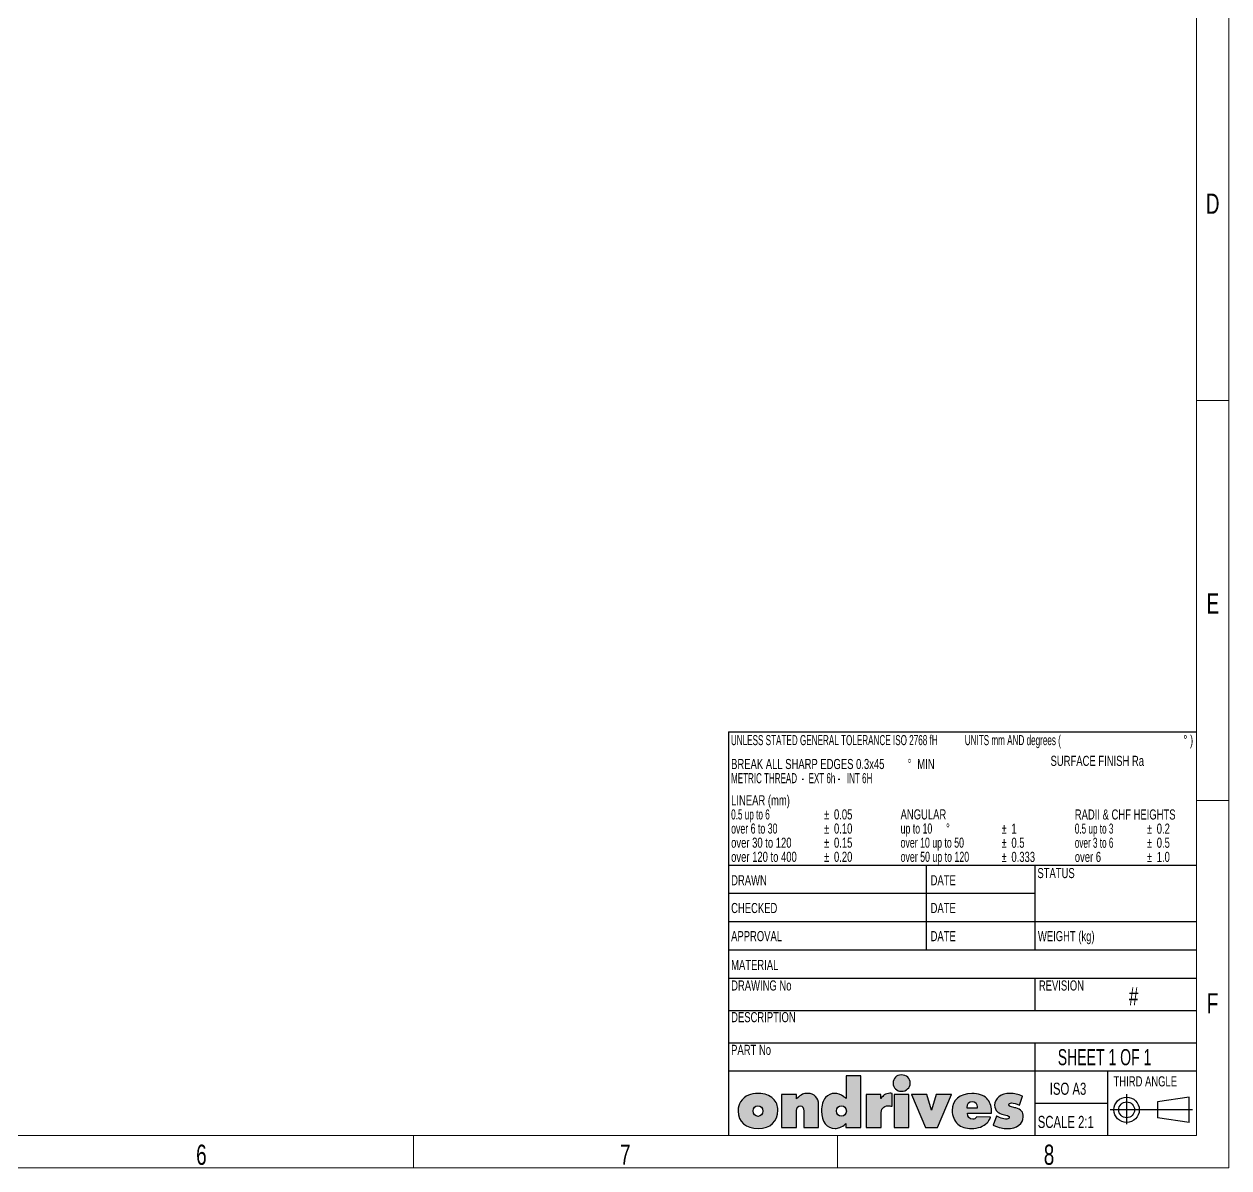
# Model space of a CAD drawing. Header units: millimetres. Extents: x -56 to 182, y 0 to 146.
# Drawn here: x 26.68 to 41.6, y 0.4 to 14.56 of the extents above; entities that cross this region are included whole.
import ezdxf

# ---------------------------------------------------------------- set-up
doc = ezdxf.new("R2010")
doc.units = ezdxf.units.MM
doc.linetypes.add('CENTER', pattern=[1.016, 0.635, -0.127, 0.127, -0.127])
doc.layers.add('DRAWING', color=7, linetype='Continuous')
doc.layers.add('FORMAT', color=7, linetype='Continuous')
doc.styles.add('SLDTEXTSTYLE0', font='TXT', dxfattribs={"width": 0.7})
doc.styles.add('SLDTEXTSTYLE10', font='TXT', dxfattribs={"width": 0.602041})
doc.styles.add('SLDTEXTSTYLE11', font='TXT', dxfattribs={"width": 0.594041})
doc.styles.add('SLDTEXTSTYLE12', font='TXT', dxfattribs={"width": 0.605785})
doc.styles.add('SLDTEXTSTYLE13', font='TXT', dxfattribs={"width": 0.65})
doc.styles.add('SLDTEXTSTYLE14', font='TXT', dxfattribs={"width": 0.652941})

msp = doc.modelspace()

# ---------------------------------------------------------------- hatches: boundary and pattern name
at = {"layer": 'FORMAT'}
h = msp.add_hatch(color=256, dxfattribs=at)
edge = h.paths.add_edge_path(flags=0)
edge.add_spline(control_points=[(36.779, 0.899), (36.808, 0.91), (36.823, 0.92), (36.856, 0.95)], knot_values=[0, 0, 0, 0, 1, 1, 1, 1], weights=[1, 1, 1, 1], degree=3, periodic=0)
edge.add_line((36.856, 0.95), (36.856, 0.9))
edge.add_line((36.856, 0.9), (37.04, 0.9))
edge.add_line((37.04, 0.9), (37.04, 1.539))
edge.add_line((37.04, 1.539), (36.857, 1.539))
edge.add_line((36.857, 1.539), (36.857, 1.259))
edge.add_spline(control_points=[(36.857, 1.259), (36.845, 1.269), (36.837, 1.277), (36.83, 1.281)], knot_values=[6, 6, 6, 6, 7, 7, 7, 7], weights=[1, 1, 1, 1], degree=3, periodic=0)
edge.add_spline(control_points=[(36.83, 1.281), (36.795, 1.308), (36.754, 1.323), (36.717, 1.323)], knot_values=[5, 5, 5, 5, 6, 6, 6, 6], weights=[1, 1, 1, 1], degree=3, periodic=0)
edge.add_spline(control_points=[(36.717, 1.323), (36.676, 1.323), (36.633, 1.303), (36.604, 1.27)], knot_values=[4, 4, 4, 4, 5, 5, 5, 5], weights=[1, 1, 1, 1], degree=3, periodic=0)
edge.add_spline(control_points=[(36.604, 1.27), (36.571, 1.232), (36.554, 1.177), (36.554, 1.104)], knot_values=[3, 3, 3, 3, 4, 4, 4, 4], weights=[1, 1, 1, 1], degree=3, periodic=0)
edge.add_spline(control_points=[(36.554, 1.104), (36.554, 0.97), (36.618, 0.888), (36.722, 0.888)], knot_values=[2, 2, 2, 2, 3, 3, 3, 3], weights=[1, 1, 1, 1], degree=3, periodic=0)
edge.add_spline(control_points=[(36.722, 0.888), (36.742, 0.888), (36.76, 0.892), (36.779, 0.899)], knot_values=[1, 1, 1, 1, 2, 2, 2, 2], weights=[1, 1, 1, 1], degree=3, periodic=0)
edge = h.paths.add_edge_path(flags=0)
edge.add_spline(control_points=[(36.861, 1.104), (36.861, 1.068), (36.835, 1.04), (36.801, 1.04), (36.765, 1.04), (36.739, 1.068), (36.739, 1.105)], knot_values=[0, 0, 0, 0, 1, 1, 1, 2, 2, 2, 2], weights=[1, 1, 1, 1, 1, 1, 1], degree=3, periodic=0)
edge.add_spline(control_points=[(36.739, 1.105), (36.739, 1.143), (36.764, 1.17), (36.836, 1.17), (36.861, 1.143), (36.861, 1.104)], knot_values=[2, 2, 2, 2, 3, 3, 4, 4, 4, 4], weights=[1, 1, 1, 1, 1, 1], degree=3, periodic=0)
h = msp.add_hatch(color=1, dxfattribs=at)
edge = h.paths.add_edge_path(flags=0)
edge.add_spline(control_points=[(37.652, 1.449), (37.652, 1.511), (37.608, 1.551), (37.542, 1.551), (37.481, 1.551), (37.44, 1.509), (37.44, 1.448)], knot_values=[2, 2, 2, 2, 3, 3, 3, 4, 4, 4, 4], weights=[1, 1, 1, 1, 1, 1, 1], degree=3, periodic=0)
edge.add_spline(control_points=[(37.44, 1.448), (37.44, 1.393), (37.485, 1.348), (37.542, 1.348), (37.605, 1.348), (37.652, 1.391), (37.652, 1.449)], knot_values=[0, 0, 0, 0, 1, 1, 1, 2, 2, 2, 2], weights=[1, 1, 1, 1, 1, 1, 1], degree=3, periodic=0)
h = msp.add_hatch(color=256, dxfattribs=at)
edge = h.paths.add_edge_path(flags=0)
edge.add_spline(control_points=[(35.649, 1.3), (35.61, 1.285), (35.575, 1.255), (35.551, 1.218)], knot_values=[4, 4, 4, 4, 5, 5, 5, 5], weights=[1, 1, 1, 1], degree=3, periodic=0)
edge.add_spline(control_points=[(35.551, 1.218), (35.529, 1.185), (35.521, 1.154), (35.521, 1.102), (35.521, 0.972), (35.619, 0.887), (35.769, 0.887), (35.919, 0.887), (36.013, 0.975), (36.013, 1.114), (36.013, 1.17), (35.993, 1.217), (35.954, 1.257)], knot_values=[0, 0, 0, 0, 1, 1, 1, 2, 2, 2, 3, 3, 3, 4, 4, 4, 4], weights=[1, 1, 1, 1, 1, 1, 1, 1, 1, 1, 1, 1, 1], degree=3, periodic=0)
edge.add_spline(control_points=[(35.954, 1.257), (35.908, 1.301), (35.856, 1.32), (35.769, 1.321)], knot_values=[7, 7, 7, 7, 8, 8, 8, 8], weights=[1, 1, 1, 1], degree=3, periodic=0)
edge.add_spline(control_points=[(35.769, 1.321), (35.768, 1.322), (35.767, 1.322), (35.766, 1.322), (35.724, 1.322), (35.68, 1.314), (35.649, 1.3)], knot_values=[5, 5, 5, 5, 6, 6, 6, 7, 7, 7, 7], weights=[1, 1, 1, 1, 1, 1, 1], degree=3, periodic=0)
edge = h.paths.add_edge_path(flags=0)
edge.add_spline(control_points=[(35.828, 1.103), (35.828, 1.067), (35.8, 1.038), (35.768, 1.038), (35.733, 1.038), (35.706, 1.068), (35.706, 1.106)], knot_values=[0, 0, 0, 0, 1, 1, 1, 2, 2, 2, 2], weights=[1, 1, 1, 1, 1, 1, 1], degree=3, periodic=0)
edge.add_spline(control_points=[(35.706, 1.106), (35.706, 1.144), (35.731, 1.169), (35.766, 1.169), (35.802, 1.169), (35.828, 1.143), (35.828, 1.103)], knot_values=[2, 2, 2, 2, 3, 3, 3, 4, 4, 4, 4], weights=[1, 1, 1, 1, 1, 1, 1], degree=3, periodic=0)
h = msp.add_hatch(color=256, dxfattribs=at)
edge = h.paths.add_edge_path(flags=0)
edge.add_spline(control_points=[(36.289, 1.168), (36.318, 1.168), (36.335, 1.144), (36.335, 1.104)], knot_values=[10, 10, 10, 10, 11, 11, 11, 11], weights=[1, 1, 1, 1], degree=3, periodic=0)
edge.add_line((36.335, 1.104), (36.335, 0.9))
edge.add_line((36.335, 0.9), (36.518, 0.9))
edge.add_line((36.518, 0.9), (36.518, 1.184))
edge.add_spline(control_points=[(36.518, 1.184), (36.518, 1.268), (36.464, 1.322), (36.382, 1.322)], knot_values=[6, 6, 6, 6, 7, 7, 7, 7], weights=[1, 1, 1, 1], degree=3, periodic=0)
edge.add_spline(control_points=[(36.382, 1.322), (36.356, 1.322), (36.335, 1.319), (36.318, 1.311)], knot_values=[5, 5, 5, 5, 6, 6, 6, 6], weights=[1, 1, 1, 1], degree=3, periodic=0)
edge.add_spline(control_points=[(36.318, 1.311), (36.292, 1.299), (36.279, 1.29), (36.244, 1.257)], knot_values=[4, 4, 4, 4, 5, 5, 5, 5], weights=[1, 1, 1, 1], degree=3, periodic=0)
edge.add_line((36.244, 1.257), (36.244, 1.31))
edge.add_line((36.244, 1.31), (36.058, 1.31))
edge.add_line((36.058, 1.31), (36.058, 0.9))
edge.add_line((36.058, 0.9), (36.244, 0.9))
edge.add_line((36.244, 0.9), (36.244, 1.109))
edge.add_spline(control_points=[(36.244, 1.109), (36.244, 1.143), (36.263, 1.168), (36.289, 1.168)], knot_values=[11, 11, 11, 11, 12, 12, 12, 12], weights=[1, 1, 1, 1], degree=3, periodic=0)
h = msp.add_hatch(color=256, dxfattribs=at)
edge = h.paths.add_edge_path(flags=0)
edge.add_spline(control_points=[(37.379, 1.168), (37.395, 1.168), (37.403, 1.167), (37.427, 1.163)], knot_values=[9, 9, 9, 9, 10, 10, 10, 10], weights=[1, 1, 1, 1], degree=3, periodic=0)
edge.add_line((37.427, 1.163), (37.427, 1.322))
edge.add_spline(control_points=[(37.427, 1.322), (37.414, 1.324), (37.408, 1.324), (37.4, 1.324)], knot_values=[7, 7, 7, 7, 8, 8, 8, 8], weights=[1, 1, 1, 1], degree=3, periodic=0)
edge.add_spline(control_points=[(37.4, 1.324), (37.375, 1.324), (37.352, 1.317), (37.331, 1.303)], knot_values=[6, 6, 6, 6, 7, 7, 7, 7], weights=[1, 1, 1, 1], degree=3, periodic=0)
edge.add_spline(control_points=[(37.331, 1.303), (37.315, 1.292), (37.307, 1.283), (37.292, 1.259)], knot_values=[5, 5, 5, 5, 6, 6, 6, 6], weights=[1, 1, 1, 1], degree=3, periodic=0)
edge.add_line((37.292, 1.259), (37.29, 1.259))
edge.add_line((37.29, 1.259), (37.29, 1.31))
edge.add_line((37.29, 1.31), (37.106, 1.31))
edge.add_line((37.106, 1.31), (37.106, 0.9))
edge.add_line((37.106, 0.9), (37.291, 0.9))
edge.add_line((37.291, 0.9), (37.291, 1.058))
edge.add_spline(control_points=[(37.291, 1.058), (37.291, 1.133), (37.318, 1.168), (37.379, 1.168)], knot_values=[10, 10, 10, 10, 11, 11, 11, 11], weights=[1, 1, 1, 1], degree=3, periodic=0)
for points in [[(37.636, 1.31), (37.453, 1.31), (37.453, 0.9), (37.636, 0.9)], [(37.859, 1.31), (37.667, 1.31), (37.84, 0.9), (37.992, 0.9), (38.165, 1.31), (37.972, 1.31), (37.916, 1.113), (37.915, 1.113)]]:
    msp.add_hatch(color=256, dxfattribs=at).paths.add_polyline_path(points, flags=0)
h = msp.add_hatch(color=256, dxfattribs=at)
edge = h.paths.add_edge_path(flags=0)
edge.add_spline(control_points=[(38.604, 0.958), (38.624, 0.978), (38.632, 0.991), (38.648, 1.026)], knot_values=[3, 3, 3, 3, 4, 4, 4, 4], weights=[1, 1, 1, 1], degree=3, periodic=0)
edge.add_line((38.648, 1.026), (38.476, 1.031))
edge.add_spline(control_points=[(38.476, 1.031), (38.462, 1.011), (38.447, 1.002), (38.426, 1.002)], knot_values=[1, 1, 1, 1, 2, 2, 2, 2], weights=[1, 1, 1, 1], degree=3, periodic=0)
edge.add_spline(control_points=[(38.426, 1.002), (38.388, 1.002), (38.363, 1.031), (38.362, 1.077)], knot_values=[0, 0, 0, 0, 1, 1, 1, 1], weights=[1, 1, 1, 1], degree=3, periodic=0)
edge.add_line((38.362, 1.077), (38.659, 1.077))
edge.add_line((38.659, 1.077), (38.659, 1.11))
edge.add_spline(control_points=[(38.659, 1.11), (38.659, 1.168), (38.638, 1.222), (38.601, 1.259)], knot_values=[9, 9, 9, 9, 10, 10, 10, 10], weights=[1, 1, 1, 1], degree=3, periodic=0)
edge.add_spline(control_points=[(38.601, 1.259), (38.559, 1.302), (38.499, 1.321), (38.415, 1.321)], knot_values=[8, 8, 8, 8, 9, 9, 9, 9], weights=[1, 1, 1, 1], degree=3, periodic=0)
edge.add_spline(control_points=[(38.415, 1.321), (38.267, 1.321), (38.172, 1.239), (38.172, 1.111)], knot_values=[7, 7, 7, 7, 8, 8, 8, 8], weights=[1, 1, 1, 1], degree=3, periodic=0)
edge.add_spline(control_points=[(38.172, 1.111), (38.172, 1.044), (38.199, 0.979), (38.242, 0.942)], knot_values=[6, 6, 6, 6, 7, 7, 7, 7], weights=[1, 1, 1, 1], degree=3, periodic=0)
edge.add_spline(control_points=[(38.242, 0.942), (38.282, 0.906), (38.34, 0.888), (38.413, 0.888)], knot_values=[5, 5, 5, 5, 6, 6, 6, 6], weights=[1, 1, 1, 1], degree=3, periodic=0)
edge.add_spline(control_points=[(38.413, 0.888), (38.493, 0.888), (38.559, 0.912), (38.604, 0.958)], knot_values=[4, 4, 4, 4, 5, 5, 5, 5], weights=[1, 1, 1, 1], degree=3, periodic=0)
edge = h.paths.add_edge_path(flags=0)
edge.add_spline(control_points=[(38.423, 1.223), (38.456, 1.223), (38.483, 1.194), (38.483, 1.156)], knot_values=[2, 2, 2, 2, 3, 3, 3, 3], weights=[1, 1, 1, 1], degree=3, periodic=0)
edge.add_spline(control_points=[(38.483, 1.156), (38.483, 1.151), (38.483, 1.145), (38.482, 1.139)], knot_values=[1, 1, 1, 1, 2, 2, 2, 2], weights=[1, 1, 1, 1], degree=3, periodic=0)
edge.add_line((38.482, 1.139), (38.359, 1.139))
edge.add_line((38.359, 1.139), (38.359, 1.145))
edge.add_spline(control_points=[(38.359, 1.145), (38.359, 1.197), (38.38, 1.223), (38.423, 1.223)], knot_values=[3, 3, 3, 3, 4, 4, 4, 4], weights=[1, 1, 1, 1], degree=3, periodic=0)
h = msp.add_hatch(color=256, dxfattribs=at)
edge = h.paths.add_edge_path(flags=0)
edge.add_spline(control_points=[(38.909, 1.205), (38.937, 1.205), (38.961, 1.197), (39.006, 1.175)], knot_values=[11, 11, 11, 11, 12, 12, 12, 12], weights=[1, 1, 1, 1], degree=3, periodic=0)
edge.add_line((39.006, 1.175), (39.043, 1.287))
edge.add_spline(control_points=[(39.043, 1.287), (38.985, 1.313), (38.944, 1.322), (38.891, 1.322)], knot_values=[9, 9, 9, 9, 10, 10, 10, 10], weights=[1, 1, 1, 1], degree=3, periodic=0)
edge.add_spline(control_points=[(38.891, 1.322), (38.777, 1.322), (38.698, 1.263), (38.698, 1.176)], knot_values=[8, 8, 8, 8, 9, 9, 9, 9], weights=[1, 1, 1, 1], degree=3, periodic=0)
edge.add_spline(control_points=[(38.698, 1.176), (38.698, 1.144), (38.711, 1.114), (38.734, 1.095)], knot_values=[7, 7, 7, 7, 8, 8, 8, 8], weights=[1, 1, 1, 1], degree=3, periodic=0)
edge.add_spline(control_points=[(38.734, 1.095), (38.746, 1.084), (38.758, 1.078), (38.787, 1.067)], knot_values=[6, 6, 6, 6, 7, 7, 7, 7], weights=[1, 1, 1, 1], degree=3, periodic=0)
edge.add_line((38.787, 1.067), (38.836, 1.053))
edge.add_spline(control_points=[(38.836, 1.053), (38.871, 1.044), (38.878, 1.04), (38.878, 1.028)], knot_values=[4, 4, 4, 4, 5, 5, 5, 5], weights=[1, 1, 1, 1], degree=3, periodic=0)
edge.add_spline(control_points=[(38.878, 1.028), (38.878, 1.011), (38.869, 1.004), (38.848, 1.004)], knot_values=[3, 3, 3, 3, 4, 4, 4, 4], weights=[1, 1, 1, 1], degree=3, periodic=0)
edge.add_spline(control_points=[(38.848, 1.004), (38.838, 1.004), (38.832, 1.005), (38.814, 1.008)], knot_values=[2, 2, 2, 2, 3, 3, 3, 3], weights=[1, 1, 1, 1], degree=3, periodic=0)
edge.add_spline(control_points=[(38.814, 1.008), (38.792, 1.012), (38.771, 1.019), (38.732, 1.036)], knot_values=[1, 1, 1, 1, 2, 2, 2, 2], weights=[1, 1, 1, 1], degree=3, periodic=0)
edge.add_spline(control_points=[(38.732, 1.036), (38.727, 1.038), (38.726, 1.039), (38.723, 1.04)], knot_values=[0, 0, 0, 0, 1, 1, 1, 1], weights=[1, 1, 1, 1], degree=3, periodic=0)
edge.add_line((38.723, 1.04), (38.681, 0.927))
edge.add_spline(control_points=[(38.681, 0.927), (38.725, 0.909), (38.743, 0.903), (38.777, 0.895)], knot_values=[18, 18, 18, 18, 19, 19, 19, 19], weights=[1, 1, 1, 1], degree=3, periodic=0)
edge.add_spline(control_points=[(38.777, 0.895), (38.805, 0.89), (38.829, 0.887), (38.853, 0.887)], knot_values=[17, 17, 17, 17, 18, 18, 18, 18], weights=[1, 1, 1, 1], degree=3, periodic=0)
edge.add_spline(control_points=[(38.853, 0.887), (38.973, 0.887), (39.053, 0.946), (39.053, 1.031)], knot_values=[16, 16, 16, 16, 17, 17, 17, 17], weights=[1, 1, 1, 1], degree=3, periodic=0)
edge.add_spline(control_points=[(39.053, 1.031), (39.053, 1.092), (39.027, 1.123), (38.96, 1.143)], knot_values=[15, 15, 15, 15, 16, 16, 16, 16], weights=[1, 1, 1, 1], degree=3, periodic=0)
edge.add_spline(control_points=[(38.96, 1.143), (38.951, 1.145), (38.948, 1.146), (38.934, 1.149)], knot_values=[14, 14, 14, 14, 15, 15, 15, 15], weights=[1, 1, 1, 1], degree=3, periodic=0)
edge.add_spline(control_points=[(38.934, 1.149), (38.891, 1.157), (38.875, 1.165), (38.875, 1.181)], knot_values=[13, 13, 13, 13, 14, 14, 14, 14], weights=[1, 1, 1, 1], degree=3, periodic=0)
edge.add_spline(control_points=[(38.875, 1.181), (38.875, 1.196), (38.887, 1.205), (38.909, 1.205)], knot_values=[12, 12, 12, 12, 13, 13, 13, 13], weights=[1, 1, 1, 1], degree=3, periodic=0)

# ---------------------------------------------------------------- linework, layer by layer
at = {"layer": 'DRAWING'}
for p, q in [((35.4, 5.8), (35.4, 0.8)), ((35.4, 5.8), (41.2, 5.8)), ((35.4, 4.15), (41.2, 4.15)), ((37.85, 4.15), (37.85, 3.1)), ((39.2, 3.1), (39.2, 4.15)), ((35.4, 3.8), (39.2, 3.8)), ((35.4, 3.45), (41.2, 3.45)), ((35.4, 3.1), (41.2, 3.1)), ((35.4, 2.75), (41.2, 2.75)), ((39.2, 2.35), (39.2, 2.75)), ((35.4, 2.35), (41.2, 2.35)), ((35.4, 1.95), (41.2, 1.95)), ((39.2, 0.8), (39.2, 1.95)), ((35.4, 1.6), (41.2, 1.6)), ((40.1, 0.8), (40.1, 1.6)), ((39.2, 1.2), (40.1, 1.2))]:
    msp.add_line(p, q, dxfattribs=at)
at = {"layer": 'DRAWING', "linetype": 'CENTER'}
msp.add_line((40.333, 1.314), (40.333, 0.941), dxfattribs=at)
at = {"layer": 'FORMAT', "linetype": 'Continuous', "lineweight": 18}
for p, q in [((41.6, 29.3), (41.6, 0.4)), ((41.2, 28.9), (41.2, 0.8)), ((41.2, 9.9), (41.6, 9.9)), ((41.2, 4.95), (41.6, 4.95)), ((41.2, 0.8), (0.8, 0.8)), ((31.5, 0.8), (31.5, 0.4)), ((36.75, 0.8), (36.75, 0.4)), ((41.6, 0.4), (0.4, 0.4))]:
    msp.add_line(p, q, dxfattribs=at)
at = {"layer": 'FORMAT'}
for p, q in [((37.04, 1.539), (36.857, 1.539)), ((36.857, 1.539), (36.857, 1.259)), ((37.04, 0.9), (37.04, 1.539)), ((36.244, 1.31), (36.058, 1.31)), ((36.058, 1.31), (36.058, 0.9)), ((36.244, 1.257), (36.244, 1.31)), ((37.29, 1.31), (37.106, 1.31)), ((37.106, 1.31), (37.106, 0.9)), ((37.29, 1.259), (37.29, 1.31)), ((37.292, 1.259), (37.29, 1.259)), ((37.427, 1.163), (37.427, 1.322)), ((37.453, 1.31), (37.453, 0.9)), ((37.636, 1.31), (37.453, 1.31)), ((37.636, 0.9), (37.636, 1.31)), ((37.667, 1.31), (37.84, 0.9)), ((37.859, 1.31), (37.667, 1.31)), ((37.915, 1.113), (37.859, 1.31)), ((37.972, 1.31), (37.916, 1.113)), ((38.165, 1.31), (37.972, 1.31)), ((37.992, 0.9), (38.165, 1.31)), ((39.006, 1.175), (39.043, 1.287)), ((41.109, 1.276), (40.717, 1.217)), ((40.717, 1.217), (40.717, 1.021)), ((41.109, 0.963), (41.109, 1.276)), ((36.244, 0.9), (36.244, 1.109)), ((36.335, 1.104), (36.335, 0.9)), ((36.518, 0.9), (36.518, 1.184)), ((37.291, 0.9), (37.291, 1.058)), ((37.916, 1.113), (37.915, 1.113)), ((38.359, 1.139), (38.359, 1.145)), ((38.482, 1.139), (38.359, 1.139)), ((38.362, 1.077), (38.659, 1.077)), ((38.659, 1.077), (38.659, 1.11)), ((38.787, 1.067), (38.836, 1.053)), ((41.148, 1.119), (40.129, 1.119)), ((36.058, 0.9), (36.244, 0.9)), ((36.335, 0.9), (36.518, 0.9)), ((36.856, 0.95), (36.856, 0.9)), ((36.856, 0.9), (37.04, 0.9)), ((37.106, 0.9), (37.291, 0.9)), ((37.453, 0.9), (37.636, 0.9)), ((37.84, 0.9), (37.992, 0.9)), ((38.648, 1.026), (38.476, 1.031)), ((38.723, 1.04), (38.681, 0.927)), ((41.109, 0.963), (40.717, 1.021))]:
    msp.add_line(p, q, dxfattribs=at)
at = {"layer": 'FORMAT', "lineweight": 18}
for p, q in [((36.857, 1.259), (36.857, 1.539)), ((36.857, 1.539), (37.04, 1.539)), ((37.04, 1.539), (37.04, 0.9)), ((36.058, 0.9), (36.058, 1.31)), ((36.058, 1.31), (36.244, 1.31)), ((36.244, 1.31), (36.244, 1.257)), ((37.106, 0.9), (37.106, 1.31)), ((37.106, 1.31), (37.29, 1.31)), ((37.29, 1.31), (37.29, 1.259)), ((37.29, 1.259), (37.292, 1.259)), ((37.427, 1.322), (37.427, 1.163)), ((37.453, 1.31), (37.636, 1.31)), ((37.453, 0.9), (37.453, 1.31)), ((37.636, 1.31), (37.636, 0.9)), ((37.667, 1.31), (37.859, 1.31)), ((37.84, 0.9), (37.667, 1.31)), ((37.859, 1.31), (37.915, 1.113)), ((37.916, 1.113), (37.972, 1.31)), ((37.972, 1.31), (38.165, 1.31)), ((38.165, 1.31), (37.992, 0.9)), ((39.043, 1.287), (39.006, 1.175)), ((36.244, 1.109), (36.244, 0.9)), ((36.335, 0.9), (36.335, 1.104)), ((36.518, 1.184), (36.518, 0.9)), ((37.291, 1.058), (37.291, 0.9)), ((37.915, 1.113), (37.916, 1.113)), ((38.359, 1.145), (38.359, 1.139)), ((38.359, 1.139), (38.482, 1.139)), ((38.659, 1.077), (38.362, 1.077)), ((38.659, 1.11), (38.659, 1.077)), ((38.836, 1.053), (38.787, 1.067)), ((36.244, 0.9), (36.058, 0.9)), ((36.518, 0.9), (36.335, 0.9)), ((36.856, 0.9), (36.856, 0.95)), ((37.04, 0.9), (36.856, 0.9)), ((37.291, 0.9), (37.106, 0.9)), ((37.636, 0.9), (37.453, 0.9)), ((37.992, 0.9), (37.84, 0.9)), ((38.476, 1.031), (38.648, 1.026)), ((38.681, 0.927), (38.723, 1.04))]:
    msp.add_line(p, q, dxfattribs=at)
at = {"layer": 'FORMAT'}
for radius in [0.157, 0.098]:
    msp.add_circle((40.333, 1.119), radius, dxfattribs=at)
for points, knots in [([(37.652, 1.449), (37.652, 1.511), (37.608, 1.551), (37.542, 1.551), (37.481, 1.551), (37.44, 1.509), (37.44, 1.448)], [2, 2, 2, 2, 3, 3, 3, 4, 4, 4, 4]), ([(37.44, 1.448), (37.44, 1.393), (37.485, 1.348), (37.542, 1.348), (37.605, 1.348), (37.652, 1.391), (37.652, 1.449)], [0, 0, 0, 0, 1, 1, 1, 2, 2, 2, 2]), ([(35.551, 1.218), (35.529, 1.185), (35.521, 1.154), (35.521, 1.102), (35.521, 0.972), (35.619, 0.887), (35.769, 0.887), (35.919, 0.887), (36.013, 0.975), (36.013, 1.114), (36.013, 1.17), (35.993, 1.217), (35.954, 1.257)], [0, 0, 0, 0, 1, 1, 1, 2, 2, 2, 3, 3, 3, 4, 4, 4, 4]), ([(35.769, 1.321), (35.768, 1.322), (35.767, 1.322), (35.766, 1.322), (35.724, 1.322), (35.68, 1.314), (35.649, 1.3)], [5, 5, 5, 5, 6, 6, 6, 7, 7, 7, 7]), ([(35.706, 1.106), (35.706, 1.144), (35.731, 1.169), (35.766, 1.169), (35.802, 1.169), (35.828, 1.143), (35.828, 1.103)], [2, 2, 2, 2, 3, 3, 3, 4, 4, 4, 4]), ([(35.828, 1.103), (35.828, 1.067), (35.8, 1.038), (35.768, 1.038), (35.733, 1.038), (35.706, 1.068), (35.706, 1.106)], [0, 0, 0, 0, 1, 1, 1, 2, 2, 2, 2]), ([(36.739, 1.105), (36.739, 1.143), (36.764, 1.17), (36.836, 1.17), (36.861, 1.143), (36.861, 1.104)], [2, 2, 2, 2, 3, 3, 4, 4, 4, 4]), ([(36.861, 1.104), (36.861, 1.068), (36.835, 1.04), (36.801, 1.04), (36.765, 1.04), (36.739, 1.068), (36.739, 1.105)], [0, 0, 0, 0, 1, 1, 1, 2, 2, 2, 2])]:
    msp.add_open_spline(points, degree=3, knots=knots, dxfattribs=at)
at = {"layer": 'FORMAT', "lineweight": 18}
for points, knots in [([(37.44, 1.448), (37.44, 1.509), (37.481, 1.551), (37.542, 1.551), (37.608, 1.551), (37.652, 1.511), (37.652, 1.449)], [2, 2, 2, 2, 3, 3, 3, 4, 4, 4, 4]), ([(37.652, 1.449), (37.652, 1.391), (37.605, 1.348), (37.542, 1.348), (37.485, 1.348), (37.44, 1.393), (37.44, 1.448)], [0, 0, 0, 0, 1, 1, 1, 2, 2, 2, 2]), ([(35.954, 1.257), (35.993, 1.217), (36.013, 1.17), (36.013, 1.114), (36.013, 0.975), (35.919, 0.887), (35.769, 0.887), (35.619, 0.887), (35.521, 0.972), (35.521, 1.102), (35.521, 1.154), (35.529, 1.185), (35.551, 1.218)], [0, 0, 0, 0, 1, 1, 1, 2, 2, 2, 3, 3, 3, 4, 4, 4, 4]), ([(35.649, 1.3), (35.68, 1.314), (35.724, 1.322), (35.766, 1.322), (35.767, 1.322), (35.768, 1.322), (35.769, 1.321)], [5, 5, 5, 5, 6, 6, 6, 7, 7, 7, 7]), ([(35.828, 1.103), (35.828, 1.143), (35.802, 1.169), (35.766, 1.169), (35.731, 1.169), (35.706, 1.144), (35.706, 1.106)], [2, 2, 2, 2, 3, 3, 3, 4, 4, 4, 4]), ([(35.706, 1.106), (35.706, 1.068), (35.733, 1.038), (35.768, 1.038), (35.8, 1.038), (35.828, 1.067), (35.828, 1.103)], [0, 0, 0, 0, 1, 1, 1, 2, 2, 2, 2]), ([(36.861, 1.104), (36.861, 1.143), (36.836, 1.17), (36.764, 1.17), (36.739, 1.143), (36.739, 1.105)], [2, 2, 2, 2, 3, 3, 4, 4, 4, 4]), ([(36.739, 1.105), (36.739, 1.068), (36.765, 1.04), (36.801, 1.04), (36.835, 1.04), (36.861, 1.068), (36.861, 1.104)], [0, 0, 0, 0, 1, 1, 1, 2, 2, 2, 2])]:
    msp.add_open_spline(points, degree=3, knots=knots, dxfattribs=at)
at = {"layer": 'FORMAT'}
for points in [[(35.649, 1.3), (35.61, 1.285), (35.575, 1.255), (35.551, 1.218)], [(35.954, 1.257), (35.908, 1.301), (35.856, 1.32), (35.769, 1.321)], [(36.318, 1.311), (36.292, 1.299), (36.279, 1.29), (36.244, 1.257)], [(36.382, 1.322), (36.356, 1.322), (36.335, 1.319), (36.318, 1.311)], [(36.518, 1.184), (36.518, 1.268), (36.464, 1.322), (36.382, 1.322)], [(36.604, 1.27), (36.571, 1.232), (36.554, 1.177), (36.554, 1.104)], [(36.717, 1.323), (36.676, 1.323), (36.633, 1.303), (36.604, 1.27)], [(36.83, 1.281), (36.795, 1.308), (36.754, 1.323), (36.717, 1.323)], [(36.857, 1.259), (36.845, 1.269), (36.837, 1.277), (36.83, 1.281)], [(37.331, 1.303), (37.315, 1.292), (37.307, 1.283), (37.292, 1.259)], [(37.4, 1.324), (37.375, 1.324), (37.352, 1.317), (37.331, 1.303)], [(37.427, 1.322), (37.414, 1.324), (37.408, 1.324), (37.4, 1.324)], [(38.415, 1.321), (38.267, 1.321), (38.172, 1.239), (38.172, 1.111)], [(38.359, 1.145), (38.359, 1.197), (38.38, 1.223), (38.423, 1.223)], [(38.601, 1.259), (38.559, 1.302), (38.499, 1.321), (38.415, 1.321)], [(38.423, 1.223), (38.456, 1.223), (38.483, 1.194), (38.483, 1.156)], [(38.659, 1.11), (38.659, 1.168), (38.638, 1.222), (38.601, 1.259)], [(38.891, 1.322), (38.777, 1.322), (38.698, 1.263), (38.698, 1.176)], [(38.875, 1.181), (38.875, 1.196), (38.887, 1.205), (38.909, 1.205)], [(39.043, 1.287), (38.985, 1.313), (38.944, 1.322), (38.891, 1.322)], [(38.909, 1.205), (38.937, 1.205), (38.961, 1.197), (39.006, 1.175)], [(36.244, 1.109), (36.244, 1.143), (36.263, 1.168), (36.289, 1.168)], [(36.289, 1.168), (36.318, 1.168), (36.335, 1.144), (36.335, 1.104)], [(36.554, 1.104), (36.554, 0.97), (36.618, 0.888), (36.722, 0.888)], [(37.291, 1.058), (37.291, 1.133), (37.318, 1.168), (37.379, 1.168)], [(37.379, 1.168), (37.395, 1.168), (37.403, 1.167), (37.427, 1.163)], [(38.172, 1.111), (38.172, 1.044), (38.199, 0.979), (38.242, 0.942)], [(38.426, 1.002), (38.388, 1.002), (38.363, 1.031), (38.362, 1.077)], [(38.483, 1.156), (38.483, 1.151), (38.483, 1.145), (38.482, 1.139)], [(38.698, 1.176), (38.698, 1.144), (38.711, 1.114), (38.734, 1.095)], [(38.734, 1.095), (38.746, 1.084), (38.758, 1.078), (38.787, 1.067)], [(38.836, 1.053), (38.871, 1.044), (38.878, 1.04), (38.878, 1.028)], [(38.934, 1.149), (38.891, 1.157), (38.875, 1.165), (38.875, 1.181)], [(38.96, 1.143), (38.951, 1.145), (38.948, 1.146), (38.934, 1.149)], [(39.053, 1.031), (39.053, 1.092), (39.027, 1.123), (38.96, 1.143)], [(36.722, 0.888), (36.742, 0.888), (36.76, 0.892), (36.779, 0.899)], [(36.779, 0.899), (36.808, 0.91), (36.823, 0.92), (36.856, 0.95)], [(38.242, 0.942), (38.282, 0.906), (38.34, 0.888), (38.413, 0.888)], [(38.413, 0.888), (38.493, 0.888), (38.559, 0.912), (38.604, 0.958)], [(38.476, 1.031), (38.462, 1.011), (38.447, 1.002), (38.426, 1.002)], [(38.604, 0.958), (38.624, 0.978), (38.632, 0.991), (38.648, 1.026)], [(38.681, 0.927), (38.725, 0.909), (38.743, 0.903), (38.777, 0.895)], [(38.732, 1.036), (38.727, 1.038), (38.726, 1.039), (38.723, 1.04)], [(38.814, 1.008), (38.792, 1.012), (38.771, 1.019), (38.732, 1.036)], [(38.848, 1.004), (38.838, 1.004), (38.832, 1.005), (38.814, 1.008)], [(38.878, 1.028), (38.878, 1.011), (38.869, 1.004), (38.848, 1.004)], [(38.853, 0.887), (38.973, 0.887), (39.053, 0.946), (39.053, 1.031)], [(38.777, 0.895), (38.805, 0.89), (38.829, 0.887), (38.853, 0.887)]]:
    msp.add_open_spline(points, degree=3, dxfattribs=at)
at = {"layer": 'FORMAT', "lineweight": 18}
for points in [[(35.551, 1.218), (35.575, 1.255), (35.61, 1.285), (35.649, 1.3)], [(35.769, 1.321), (35.856, 1.32), (35.908, 1.301), (35.954, 1.257)], [(36.244, 1.257), (36.279, 1.29), (36.292, 1.299), (36.318, 1.311)], [(36.318, 1.311), (36.335, 1.319), (36.356, 1.322), (36.382, 1.322)], [(36.382, 1.322), (36.464, 1.322), (36.518, 1.268), (36.518, 1.184)], [(36.554, 1.104), (36.554, 1.177), (36.571, 1.232), (36.604, 1.27)], [(36.604, 1.27), (36.633, 1.303), (36.676, 1.323), (36.717, 1.323)], [(36.717, 1.323), (36.754, 1.323), (36.795, 1.308), (36.83, 1.281)], [(36.83, 1.281), (36.837, 1.277), (36.845, 1.269), (36.857, 1.259)], [(37.292, 1.259), (37.307, 1.283), (37.315, 1.292), (37.331, 1.303)], [(37.331, 1.303), (37.352, 1.317), (37.375, 1.324), (37.4, 1.324)], [(37.4, 1.324), (37.408, 1.324), (37.414, 1.324), (37.427, 1.322)], [(38.172, 1.111), (38.172, 1.239), (38.267, 1.321), (38.415, 1.321)], [(38.423, 1.223), (38.38, 1.223), (38.359, 1.197), (38.359, 1.145)], [(38.415, 1.321), (38.499, 1.321), (38.559, 1.302), (38.601, 1.259)], [(38.483, 1.156), (38.483, 1.194), (38.456, 1.223), (38.423, 1.223)], [(38.601, 1.259), (38.638, 1.222), (38.659, 1.168), (38.659, 1.11)], [(38.698, 1.176), (38.698, 1.263), (38.777, 1.322), (38.891, 1.322)], [(38.909, 1.205), (38.887, 1.205), (38.875, 1.196), (38.875, 1.181)], [(38.891, 1.322), (38.944, 1.322), (38.985, 1.313), (39.043, 1.287)], [(39.006, 1.175), (38.961, 1.197), (38.937, 1.205), (38.909, 1.205)], [(36.289, 1.168), (36.263, 1.168), (36.244, 1.143), (36.244, 1.109)], [(36.335, 1.104), (36.335, 1.144), (36.318, 1.168), (36.289, 1.168)], [(36.722, 0.888), (36.618, 0.888), (36.554, 0.97), (36.554, 1.104)], [(37.379, 1.168), (37.318, 1.168), (37.291, 1.133), (37.291, 1.058)], [(37.427, 1.163), (37.403, 1.167), (37.395, 1.168), (37.379, 1.168)], [(38.242, 0.942), (38.199, 0.979), (38.172, 1.044), (38.172, 1.111)], [(38.362, 1.077), (38.363, 1.031), (38.388, 1.002), (38.426, 1.002)], [(38.482, 1.139), (38.483, 1.145), (38.483, 1.151), (38.483, 1.156)], [(38.734, 1.095), (38.711, 1.114), (38.698, 1.144), (38.698, 1.176)], [(38.787, 1.067), (38.758, 1.078), (38.746, 1.084), (38.734, 1.095)], [(38.878, 1.028), (38.878, 1.04), (38.871, 1.044), (38.836, 1.053)], [(38.875, 1.181), (38.875, 1.165), (38.891, 1.157), (38.934, 1.149)], [(38.934, 1.149), (38.948, 1.146), (38.951, 1.145), (38.96, 1.143)], [(38.96, 1.143), (39.027, 1.123), (39.053, 1.092), (39.053, 1.031)], [(36.779, 0.899), (36.76, 0.892), (36.742, 0.888), (36.722, 0.888)], [(36.856, 0.95), (36.823, 0.92), (36.808, 0.91), (36.779, 0.899)], [(38.413, 0.888), (38.34, 0.888), (38.282, 0.906), (38.242, 0.942)], [(38.604, 0.958), (38.559, 0.912), (38.493, 0.888), (38.413, 0.888)], [(38.426, 1.002), (38.447, 1.002), (38.462, 1.011), (38.476, 1.031)], [(38.648, 1.026), (38.632, 0.991), (38.624, 0.978), (38.604, 0.958)], [(38.777, 0.895), (38.743, 0.903), (38.725, 0.909), (38.681, 0.927)], [(38.723, 1.04), (38.726, 1.039), (38.727, 1.038), (38.732, 1.036)], [(38.732, 1.036), (38.771, 1.019), (38.792, 1.012), (38.814, 1.008)], [(38.814, 1.008), (38.832, 1.005), (38.838, 1.004), (38.848, 1.004)], [(38.848, 1.004), (38.869, 1.004), (38.878, 1.011), (38.878, 1.028)], [(39.053, 1.031), (39.053, 0.946), (38.973, 0.887), (38.853, 0.887)], [(38.853, 0.887), (38.829, 0.887), (38.805, 0.89), (38.777, 0.895)]]:
    msp.add_open_spline(points, degree=3, dxfattribs=at)

# ---------------------------------------------------------------- texts
at = {"layer": 'FORMAT'}
for s, insert, char_height, attachment_point, style in [('D', (41.399, 12.463), 0.25, 2, 'SLDTEXTSTYLE0'), ('E', (41.401, 7.513), 0.25, 2, 'SLDTEXTSTYLE0'), ('UNLESS STATED GENERAL TOLERANCE ISO 2768 fH            UNITS mm AND degrees (', (35.431, 5.759), 0.125, 1, 'SLDTEXTSTYLE10'), ('°', (41.037, 5.759), 0.125, 1, 'SLDTEXTSTYLE0'), (')', (41.118, 5.759), 0.125, 1, 'SLDTEXTSTYLE0'), ('BREAK ALL SHARP EDGES 0.3x45', (35.434, 5.463), 0.125, 1, 'SLDTEXTSTYLE0'), ('°', (37.62, 5.463), 0.125, 1, 'SLDTEXTSTYLE0'), ('MIN', (37.74, 5.463), 0.125, 1, 'SLDTEXTSTYLE0'), ('SURFACE FINISH Ra', (39.391, 5.502), 0.125, 1, 'SLDTEXTSTYLE0'), ('METRIC THREAD  -  EXT 6h -   INT 6H', (35.434, 5.288), 0.125, 1, 'SLDTEXTSTYLE11'), ('LINEAR (mm)', (35.434, 5.014), 0.125, 1, 'SLDTEXTSTYLE0'), ('0.5 up to 6', (35.434, 4.839), 0.125, 1, 'SLDTEXTSTYLE12'), ('±', (36.585, 4.839), 0.125, 1, 'SLDTEXTSTYLE0'), ('0.05', (36.708, 4.839), 0.125, 1, 'SLDTEXTSTYLE0'), ('ANGULAR', (37.533, 4.839), 0.125, 1, 'SLDTEXTSTYLE0'), ('RADII & CHF HEIGHTS', (39.691, 4.838), 0.125, 1, 'SLDTEXTSTYLE0'), ('over 6 to 30', (35.434, 4.664), 0.125, 1, 'SLDTEXTSTYLE13'), ('±', (36.585, 4.664), 0.125, 1, 'SLDTEXTSTYLE0'), ('0.10', (36.708, 4.664), 0.125, 1, 'SLDTEXTSTYLE0'), ('up to 10', (37.533, 4.664), 0.125, 1, 'SLDTEXTSTYLE13'), ('°', (38.096, 4.664), 0.125, 1, 'SLDTEXTSTYLE0'), ('±', (38.784, 4.663), 0.125, 1, 'SLDTEXTSTYLE0'), ('1', (38.906, 4.663), 0.125, 1, 'SLDTEXTSTYLE0'), ('0.5 up to 3', (39.691, 4.663), 0.125, 1, 'SLDTEXTSTYLE12'), ('±', (40.584, 4.663), 0.125, 1, 'SLDTEXTSTYLE0'), ('0.2', (40.706, 4.663), 0.125, 1, 'SLDTEXTSTYLE0'), ('over 30 to 120', (35.434, 4.489), 0.125, 1, 'SLDTEXTSTYLE0'), ('0.15', (36.708, 4.489), 0.125, 1, 'SLDTEXTSTYLE0'), ('over 10 up to 50', (37.533, 4.489), 0.125, 1, 'SLDTEXTSTYLE13'), ('0.5', (38.906, 4.488), 0.125, 1, 'SLDTEXTSTYLE0'), ('over 3 to 6', (39.691, 4.488), 0.125, 1, 'SLDTEXTSTYLE12'), ('0.5', (40.706, 4.488), 0.125, 1, 'SLDTEXTSTYLE0'), ('±', (36.585, 4.489), 0.125, 1, 'SLDTEXTSTYLE0'), ('±', (38.784, 4.488), 0.125, 1, 'SLDTEXTSTYLE0'), ('±', (40.584, 4.488), 0.125, 1, 'SLDTEXTSTYLE0'), ('over 120 to 400', (35.434, 4.314), 0.125, 1, 'SLDTEXTSTYLE0'), ('±', (36.585, 4.314), 0.125, 1, 'SLDTEXTSTYLE0'), ('0.20', (36.708, 4.314), 0.125, 1, 'SLDTEXTSTYLE0'), ('over 50 up to 120', (37.533, 4.314), 0.125, 1, 'SLDTEXTSTYLE14'), ('±', (38.784, 4.313), 0.125, 1, 'SLDTEXTSTYLE0'), ('0.333', (38.906, 4.313), 0.125, 1, 'SLDTEXTSTYLE0'), ('over 6', (39.691, 4.313), 0.125, 1, 'SLDTEXTSTYLE0'), ('±', (40.584, 4.313), 0.125, 1, 'SLDTEXTSTYLE0'), ('1.0', (40.706, 4.313), 0.125, 1, 'SLDTEXTSTYLE0'), ('STATUS', (39.228, 4.113), 0.125, 1, 'SLDTEXTSTYLE0'), ('DRAWN', (35.434, 4.024), 0.125, 1, 'SLDTEXTSTYLE0'), ('DATE', (37.905, 4.024), 0.125, 1, 'SLDTEXTSTYLE0'), ('CHECKED', (35.434, 3.68), 0.125, 1, 'SLDTEXTSTYLE0'), ('DATE', (37.905, 3.68), 0.125, 1, 'SLDTEXTSTYLE0'), ('APPROVAL', (35.434, 3.332), 0.125, 1, 'SLDTEXTSTYLE0'), ('DATE', (37.905, 3.332), 0.125, 1, 'SLDTEXTSTYLE0'), ('WEIGHT (kg)', (39.234, 3.332), 0.125, 1, 'SLDTEXTSTYLE0'), ('MATERIAL', (35.434, 2.975), 0.125, 1, 'SLDTEXTSTYLE0'), ('DRAWING No', (35.434, 2.721), 0.125, 1, 'SLDTEXTSTYLE0'), ('REVISION', (39.246, 2.721), 0.125, 1, 'SLDTEXTSTYLE0'), ('#', (40.361, 2.636), 0.225, 1, 'SLDTEXTSTYLE0'), ('F', (41.398, 2.563), 0.25, 2, 'SLDTEXTSTYLE0'), ('DESCRIPTION', (35.434, 2.329), 0.125, 1, 'SLDTEXTSTYLE0'), ('PART No', (35.434, 1.924), 0.125, 1, 'SLDTEXTSTYLE0'), ('SHEET 1 OF 1', (39.48, 1.871), 0.2, 1, 'SLDTEXTSTYLE13'), ('THIRD ANGLE', (40.171, 1.534), 0.125, 1, 'SLDTEXTSTYLE0'), ('ISO A3', (39.381, 1.455), 0.15, 1, 'SLDTEXTSTYLE0'), ('SCALE 2:1', (39.232, 1.044), 0.15, 1, 'SLDTEXTSTYLE0'), ('6', (28.872, 0.688), 0.25, 2, 'SLDTEXTSTYLE0'), ('7', (34.122, 0.688), 0.25, 2, 'SLDTEXTSTYLE0'), ('8', (39.372, 0.688), 0.25, 2, 'SLDTEXTSTYLE0')]:
    msp.add_mtext(s, dxfattribs=dict(at, insert=insert, char_height=char_height, attachment_point=attachment_point, style=style))

doc.saveas('drawing.dxf')
